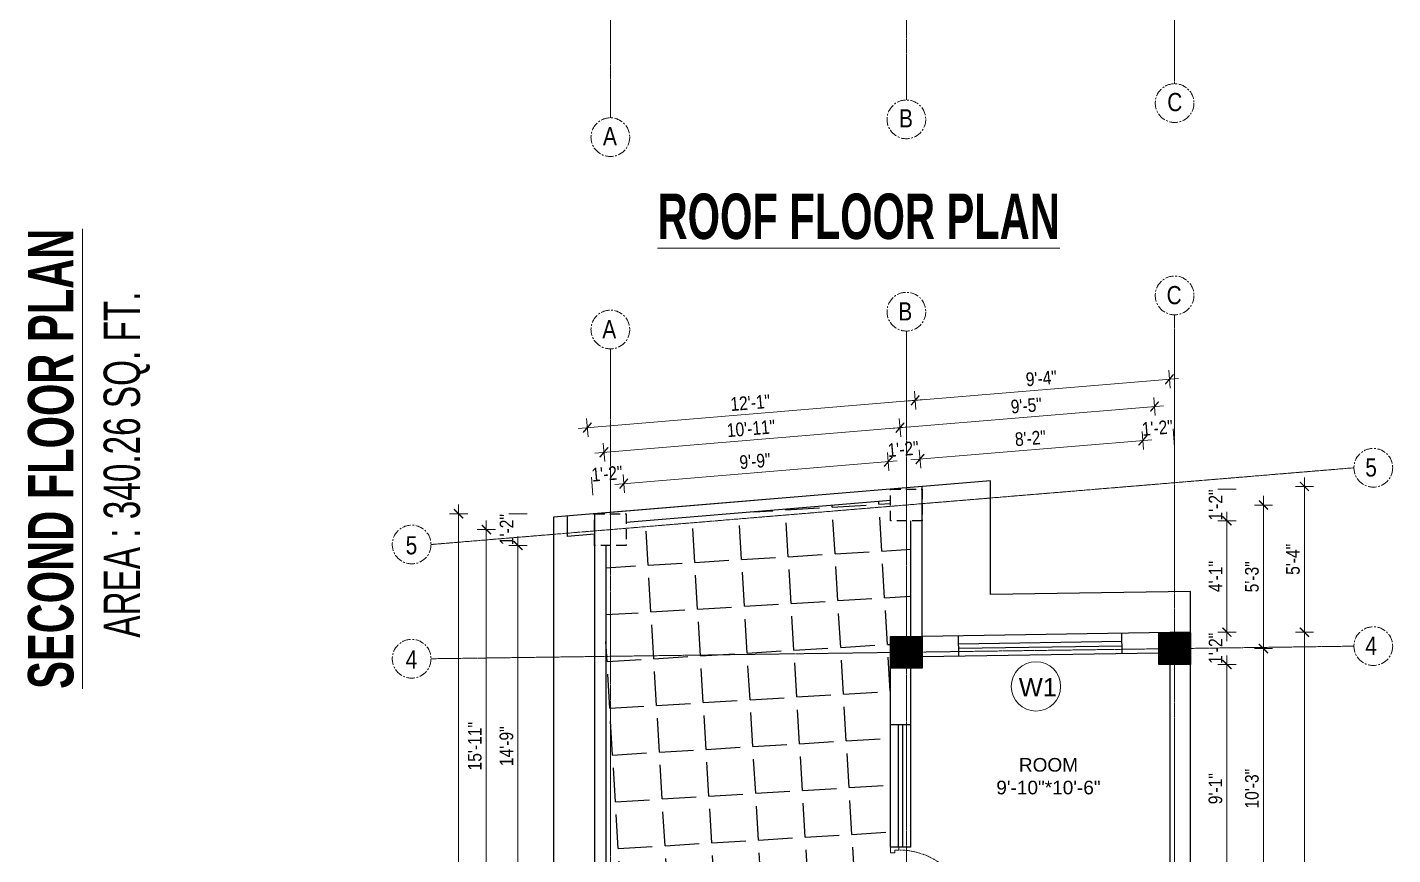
# Model space of a CAD drawing. Header units: inches. Extents: x -10117506 to -5032697, y -6529230 to -3253155.
# Drawn here: x -5059804 to -5059203, y -3255057 to -3254693 of the extents above; entities that cross this region are included whole.
import ezdxf

# ---------------------------------------------------------------- set-up
doc = ezdxf.new("R2010")
doc.units = ezdxf.units.IN
doc.header["$LTSCALE"] = 2
doc.header["$MEASUREMENT"] = 0
doc.header["$PDMODE"] = 34
doc.linetypes.add('CENTER', pattern=[2, 1.25, -0.25, 0.25, -0.25])
doc.linetypes.add('HIDDEN', pattern=[0.375, 0.25, -0.125])
doc.layers.get('0').update_dxf_attribs({"linetype": 'CONTINUOUS'})
doc.layers.get('DEFPOINTS').update_dxf_attribs({"color": 141, "linetype": 'CONTINUOUS'})
doc.layers.add('A-Hatch', color=7, linetype='CONTINUOUS')
for name, color, linetype, lineweight in [('Annotate-Lite.w', 177, 'CONTINUOUS', 9), ('Annotations-Bold.w', 177, 'CONTINUOUS', 13), ('DIM 1-100', 4, 'CONTINUOUS', 13), ('Door-Window.w', 4, 'CONTINUOUS', 15), ('TEXT', 181, 'CONTINUOUS', 25), ('Text-100.w', 254, 'CONTINUOUS', 9)]:
    doc.layers.add(name, color=color, linetype=linetype, lineweight=lineweight)
doc.styles.add('ARAIL', font='ARIALN.TTF')
doc.styles.add('Arial', font='arial.ttf', dxfattribs={"width": 0.8, "height": 12})
doc.styles.add('arial.', font='arial.ttf')
doc.styles.add('gaurav', font='arial.ttf')
doc.styles.get("Standard").update_dxf_attribs({"font": 'ARIALN.TTF'})
doc.dimstyles.new('1 by 96', dxfattribs={"dimtxt": 6, "dimasz": 4, "dimexe": 4, "dimexo": 4, "dimgap": 2, "dimtad": 1, "dimdec": 0, "dimzin": 0, "dimdsep": 46, "dimlunit": 4, "dimtxsty": 'Standard', "dimblk": 'ARCHTICK', "dimcen": 0, "dimdle": 4, "dimadec": 0, "dimazin": 0, "dimtfac": 1, "dimtdec": 0, "dimtix": 1, "dimtofl": 0, "dimtmove": 1, "dimatfit": 3, "dimldrblk": 'ARCHTICK', "dimfxl": 4, "dimfxlon": 1, "dimtolj": 1, "dimtzin": 0, "dimlwd": -1, "dimlwe": -1, "dimarcsym": 0})

# ---------------------------------------------------------------- blocks, each defined once
blk = doc.blocks.new('3-0')
at = {"ltscale": 3}
for p, q in [((11063.05, 10097.68), (11065.97, 10099.9)), ((11063.05, 10097.68), (11064.53, 10095.73)), ((11065.99, 10096.84), (11064.53, 10095.73)), ((11065.25, 10097.81), (11066.71, 10098.92)), ((11065.99, 10096.84), (11065.25, 10097.81)), ((11065.97, 10099.9), (11066.71, 10098.92)), ((11085.5, 10074.13), (11110.32, 10092.96)), ((11086.24, 10073.15), (11111.05, 10091.97)), ((11111.05, 10091.97), (11110.32, 10092.96)), ((11084.04, 10073.02), (11082.57, 10071.91)), ((11082.57, 10071.91), (11084.79, 10068.98)), ((11084.04, 10073.02), (11084.78, 10072.04)), ((11084.78, 10072.04), (11086.24, 10073.15)), ((11086.24, 10073.15), (11085.5, 10074.13)), ((11087.72, 10071.2), (11086.24, 10073.15)), ((11084.79, 10068.98), (11087.72, 10071.2))]:
    blk.add_line(p, q, dxfattribs=at)
at = {"layer": 'Door-Window.w', "color": 9, "linetype": 'HIDDEN', "lineweight": 18}
blk.add_arc((11085.5, 10074.13), 31.16, 37.1906, 127.14649, dxfattribs=at)
blk = doc.blocks.new('_ArchTick')
at = {"color": 0, "linetype": 'ByBlock', "const_width": 0.15}
blk.add_lwpolyline([(-0.5, -0.5), (0.5, 0.5)], dxfattribs=at)
blk = doc.blocks.new('*D1720')
at = {"layer": 'DEFPOINTS', "color": 0, "ltscale": 0.5, "transparency": 16777216}
for p in [(-5059557.55, -3254869.13), (-5059409.98, -3254895.03), (-5059554.4, -3254907.04)]:
    blk.add_point(p, dxfattribs=at)
at = {"layer": 'DIM 1-100', "color": 0, "ltscale": 0.5, "transparency": 16777216}
for p, q in [((-5059409.14, -3254856.79), (-5059561.54, -3254869.46)), ((-5059412.8, -3254861.11), (-5059413.46, -3254853.14)), ((-5059557.22, -3254873.11), (-5059557.88, -3254865.14))]:
    blk.add_line(p, q, dxfattribs=at)
at = {"layer": 'DIM 1-100', "color": 0, "ltscale": 0.5, "transparency": 16777216, "xscale": 4, "yscale": 4, "zscale": 4}
for p, rotation in [((-5059413.13, -3254857.12), 4.751526985374808), ((-5059557.55, -3254869.13), 184.7515269853748)]:
    blk.add_blockref('_ArchTick', p, dxfattribs=dict(at, rotation=rotation))
at = {"layer": 'DIM 1-100', "color": 0, "ltscale": 0.5, "transparency": 16777216, "insert": (-5059485.76, -3254858.13), "char_height": 6, "attachment_point": 5, "rotation": 4.75153}
blk.add_mtext('\\A1;12\'-1"', dxfattribs=at)
blk = doc.blocks.new('*D1721')
at = {"layer": 'DEFPOINTS', "color": 0, "ltscale": 0.5, "transparency": 16777216}
for p in [(-5059410.98, -3254882.95), (-5059423.98, -3254896.2), (-5059409.98, -3254895.03)]:
    blk.add_point(p, dxfattribs=at)
at = {"layer": 'DIM 1-100', "color": 0, "ltscale": 0.5, "transparency": 16777216}
for p, q in [((-5059424.65, -3254888.1), (-5059425.31, -3254880.13)), ((-5059410.65, -3254886.94), (-5059411.31, -3254878.96))]:
    blk.add_line(p, q, dxfattribs=at)
at = {"layer": 'DIM 1-100', "color": 0, "ltscale": 0.5, "transparency": 16777216, "insert": (-5059418.4, -3254878.54), "char_height": 6, "attachment_point": 5, "rotation": 4.75153}
blk.add_mtext('\\A1;1\'-2"', dxfattribs=at)
blk = doc.blocks.new('*D1722')
at = {"layer": 'DEFPOINTS', "color": 0, "ltscale": 0.5, "transparency": 16777216}
for p in [(-5059541.5, -3254893.8), (-5059423.98, -3254896.2), (-5059540.4, -3254907.04)]:
    blk.add_point(p, dxfattribs=at)
at = {"layer": 'DIM 1-100', "color": 0, "ltscale": 0.5, "transparency": 16777216}
for p, q in [((-5059424.65, -3254888.1), (-5059425.31, -3254880.13)), ((-5059421, -3254883.78), (-5059545.49, -3254894.13)), ((-5059541.17, -3254897.79), (-5059541.83, -3254889.81))]:
    blk.add_line(p, q, dxfattribs=at)
at = {"layer": 'DIM 1-100', "color": 0, "ltscale": 0.5, "transparency": 16777216, "xscale": 4, "yscale": 4, "zscale": 4}
for p, rotation in [((-5059424.98, -3254884.11), 4.7515269854593), ((-5059541.5, -3254893.8), 184.7515269854593)]:
    blk.add_blockref('_ArchTick', p, dxfattribs=dict(at, rotation=rotation))
at = {"layer": 'DIM 1-100', "color": 0, "ltscale": 0.5, "transparency": 16777216, "insert": (-5059483.66, -3254883.91), "char_height": 6, "attachment_point": 5, "rotation": 4.75153}
blk.add_mtext('\\A1;9\'-9"', dxfattribs=at)
blk = doc.blocks.new('*D1723')
at = {"layer": 'DEFPOINTS', "color": 0, "ltscale": 0.5, "transparency": 16777216}
for p in [(-5059555.41, -3254894.96), (-5059554.4, -3254907.04), (-5059540.4, -3254907.04)]:
    blk.add_point(p, dxfattribs=at)
at = {"layer": 'DIM 1-100', "color": 0, "ltscale": 0.5, "transparency": 16777216}
for p, q in [((-5059555.07, -3254898.94), (-5059555.74, -3254890.97)), ((-5059541.17, -3254897.79), (-5059541.83, -3254889.81))]:
    blk.add_line(p, q, dxfattribs=at)
at = {"layer": 'DIM 1-100', "color": 0, "ltscale": 0.5, "transparency": 16777216, "insert": (-5059548.87, -3254889.38), "char_height": 6, "attachment_point": 5, "rotation": 4.75153}
blk.add_mtext('\\A1;1\'-2"', dxfattribs=at)
blk = doc.blocks.new('*D1724')
at = {"layer": 'DEFPOINTS', "color": 0, "ltscale": 0.5, "transparency": 16777216}
for p in [(-5059419.81, -3254869.15), (-5059416.98, -3254903.2), (-5059547.4, -3254914.04)]:
    blk.add_point(p, dxfattribs=at)
at = {"layer": 'DIM 1-100', "color": 0, "ltscale": 0.5, "transparency": 16777216}
for p, q in [((-5059554.22, -3254880.32), (-5059415.82, -3254868.82)), ((-5059419.48, -3254873.13), (-5059420.14, -3254865.16)), ((-5059549.9, -3254883.98), (-5059550.56, -3254876))]:
    blk.add_line(p, q, dxfattribs=at)
at = {"layer": 'DIM 1-100', "color": 0, "ltscale": 0.5, "transparency": 16777216, "xscale": 4, "yscale": 4, "zscale": 4}
for p, rotation in [((-5059419.81, -3254869.15), 4.751526985461142), ((-5059550.23, -3254879.99), 184.7515269854611)]:
    blk.add_blockref('_ArchTick', p, dxfattribs=dict(at, rotation=rotation))
at = {"layer": 'DIM 1-100', "color": 0, "ltscale": 0.5, "transparency": 16777216, "insert": (-5059485.44, -3254869.52), "char_height": 6, "attachment_point": 5, "rotation": 4.75153}
blk.add_mtext('\\A1;10\'-11"', dxfattribs=at)
blk = doc.blocks.new('*D1725')
at = {"layer": 'DEFPOINTS', "color": 0, "ltscale": 0.5, "transparency": 16777216}
for p in [(-5059554.4, -3254907.04), (-5059588.11, -3254921.04), (-5059554.4, -3254921.04)]:
    blk.add_point(p, dxfattribs=at)
at = {"layer": 'DIM 1-100', "color": 0, "ltscale": 0.5, "transparency": 16777216}
for p, q in [((-5059584.11, -3254907.04), (-5059592.11, -3254907.04)), ((-5059584.11, -3254921.04), (-5059592.11, -3254921.04))]:
    blk.add_line(p, q, dxfattribs=at)
at = {"layer": 'DIM 1-100', "color": 0, "ltscale": 0.5, "transparency": 16777216, "insert": (-5059593.12, -3254914.04), "char_height": 6, "attachment_point": 5, "rotation": 90}
blk.add_mtext('\\A1;1\'-2"', dxfattribs=at)
blk = doc.blocks.new('*D1726')
at = {"layer": 'DEFPOINTS', "color": 0, "ltscale": 0.5, "transparency": 16777216}
for p in [(-5059554.4, -3254921.04), (-5059588.11, -3255097.83), (-5059554.4, -3255097.83)]:
    blk.add_point(p, dxfattribs=at)
at = {"layer": 'DIM 1-100', "color": 0, "ltscale": 0.5, "transparency": 16777216}
for p, q in [((-5059588.11, -3254917.04), (-5059588.11, -3255101.83)), ((-5059584.11, -3254921.04), (-5059592.11, -3254921.04)), ((-5059584.11, -3255097.83), (-5059592.11, -3255097.83))]:
    blk.add_line(p, q, dxfattribs=at)
at = {"layer": 'DIM 1-100', "color": 0, "ltscale": 0.5, "transparency": 16777216, "xscale": 4, "yscale": 4, "zscale": 4}
for p, rotation in [((-5059588.11, -3254921.04), 90), ((-5059588.11, -3255097.83), 270)]:
    blk.add_blockref('_ArchTick', p, dxfattribs=dict(at, rotation=rotation))
at = {"layer": 'DIM 1-100', "color": 0, "ltscale": 0.5, "transparency": 16777216, "insert": (-5059593.17, -3255009.43), "char_height": 6, "attachment_point": 5, "rotation": 90}
blk.add_mtext('\\A1;14\'-9"', dxfattribs=at)
blk = doc.blocks.new('*D1734')
at = {"layer": 'DEFPOINTS', "color": 0, "ltscale": 0.5, "transparency": 16777216}
for p in [(-5059602.04, -3254914.04), (-5059547.4, -3254914.04), (-5059547.4, -3255104.83)]:
    blk.add_point(p, dxfattribs=at)
at = {"layer": 'DIM 1-100', "color": 0, "ltscale": 0.5, "transparency": 16777216}
for p, q in [((-5059602.04, -3255108.83), (-5059602.04, -3254910.04)), ((-5059598.04, -3254914.04), (-5059606.04, -3254914.04)), ((-5059598.04, -3255104.83), (-5059606.04, -3255104.83))]:
    blk.add_line(p, q, dxfattribs=at)
at = {"layer": 'DIM 1-100', "color": 0, "ltscale": 0.5, "transparency": 16777216, "xscale": 4, "yscale": 4, "zscale": 4}
for p, rotation in [((-5059602.04, -3254914.04), 90), ((-5059602.04, -3255104.83), 270)]:
    blk.add_blockref('_ArchTick', p, dxfattribs=dict(at, rotation=rotation))
at = {"layer": 'DIM 1-100', "color": 0, "ltscale": 0.5, "transparency": 16777216, "insert": (-5059607.1, -3255009.43), "char_height": 6, "attachment_point": 5, "rotation": 90}
blk.add_mtext('\\A1;15\'-11"', dxfattribs=at)
blk = doc.blocks.new('*D1735')
at = {"layer": 'DEFPOINTS', "color": 0, "ltscale": 0.5, "transparency": 16777216}
for p in [(-5059554.4, -3254907.04), (-5059614.25, -3255341.09), (-5059554.4, -3255341.09)]:
    blk.add_point(p, dxfattribs=at)
at = {"layer": 'DIM 1-100', "color": 0, "ltscale": 0.5, "transparency": 16777216}
for p, q in [((-5059614.25, -3254903.04), (-5059614.25, -3255345.09)), ((-5059610.25, -3254907.04), (-5059618.25, -3254907.04)), ((-5059610.25, -3255341.09), (-5059618.25, -3255341.09))]:
    blk.add_line(p, q, dxfattribs=at)
at = {"layer": 'DIM 1-100', "color": 0, "ltscale": 0.5, "transparency": 16777216, "xscale": 4, "yscale": 4, "zscale": 4}
for p, rotation in [((-5059614.25, -3254907.04), 90), ((-5059614.25, -3255341.09), 270)]:
    blk.add_blockref('_ArchTick', p, dxfattribs=dict(at, rotation=rotation))
at = {"layer": 'DIM 1-100', "color": 0, "ltscale": 0.5, "transparency": 16777216, "insert": (-5059619.31, -3255124.06), "char_height": 6, "attachment_point": 5, "rotation": 90}
blk.add_mtext('\\A1;36\'-2"', dxfattribs=at)
blk = doc.blocks.new('*D1749')
at = {"layer": 'DEFPOINTS', "color": 0, "ltscale": 0.5, "transparency": 16777216}
for p in [(-5059291.82, -3254973.44), (-5059275.77, -3254973.44), (-5059291.82, -3255082.81)]:
    blk.add_point(p, dxfattribs=at)
at = {"layer": 'DIM 1-100', "color": 0, "ltscale": 0.5, "transparency": 16777216}
for p, q in [((-5059275.77, -3255086.81), (-5059275.77, -3254969.44)), ((-5059279.77, -3254973.44), (-5059271.77, -3254973.44)), ((-5059279.77, -3255082.81), (-5059271.77, -3255082.81))]:
    blk.add_line(p, q, dxfattribs=at)
at = {"layer": 'DIM 1-100', "color": 0, "ltscale": 0.5, "transparency": 16777216, "xscale": 4, "yscale": 4, "zscale": 4}
for p, rotation in [((-5059275.77, -3254973.44), 90), ((-5059275.77, -3255082.81), 270)]:
    blk.add_blockref('_ArchTick', p, dxfattribs=dict(at, rotation=rotation))
at = {"layer": 'DIM 1-100', "color": 0, "ltscale": 0.5, "transparency": 16777216, "insert": (-5059280.83, -3255028.13), "char_height": 6, "attachment_point": 5, "rotation": 90}
blk.add_mtext('\\A1;9\'-1"', dxfattribs=at)
blk = doc.blocks.new('*D1750')
at = {"layer": 'DEFPOINTS', "color": 0, "ltscale": 0.5, "transparency": 16777216}
for p in [(-5059292.04, -3254959.23), (-5059275.77, -3254959.23), (-5059291.82, -3254973.44)]:
    blk.add_point(p, dxfattribs=at)
at = {"layer": 'DIM 1-100', "color": 0, "ltscale": 0.5, "transparency": 16777216}
for p, q in [((-5059279.77, -3254959.23), (-5059271.77, -3254959.23)), ((-5059279.77, -3254973.44), (-5059271.77, -3254973.44))]:
    blk.add_line(p, q, dxfattribs=at)
at = {"layer": 'DIM 1-100', "color": 0, "ltscale": 0.5, "transparency": 16777216, "insert": (-5059280.78, -3254966.33), "char_height": 6, "attachment_point": 5, "rotation": 90}
blk.add_mtext('\\A1;1\'-2"', dxfattribs=at)
blk = doc.blocks.new('*D1751')
at = {"layer": 'DEFPOINTS', "color": 0, "ltscale": 0.5, "transparency": 16777216}
for p in [(-5059409.98, -3254910.2), (-5059275.77, -3254910.2), (-5059292.04, -3254959.23)]:
    blk.add_point(p, dxfattribs=at)
at = {"layer": 'DIM 1-100', "color": 0, "ltscale": 0.5, "transparency": 16777216}
for p, q in [((-5059279.77, -3254910.2), (-5059271.77, -3254910.2)), ((-5059275.77, -3254963.23), (-5059275.77, -3254906.2)), ((-5059279.77, -3254959.23), (-5059271.77, -3254959.23))]:
    blk.add_line(p, q, dxfattribs=at)
at = {"layer": 'DIM 1-100', "color": 0, "ltscale": 0.5, "transparency": 16777216, "xscale": 4, "yscale": 4, "zscale": 4}
for p, rotation in [((-5059275.77, -3254910.2), 90), ((-5059275.77, -3254959.23), 270)]:
    blk.add_blockref('_ArchTick', p, dxfattribs=dict(at, rotation=rotation))
at = {"layer": 'DIM 1-100', "color": 0, "ltscale": 0.5, "transparency": 16777216, "insert": (-5059280.78, -3254934.71), "char_height": 6, "attachment_point": 5, "rotation": 90}
blk.add_mtext('\\A1;4\'-1"', dxfattribs=at)
blk = doc.blocks.new('*D1752')
at = {"layer": 'DEFPOINTS', "color": 0, "ltscale": 0.5, "transparency": 16777216}
for p in [(-5059409.98, -3254896.2), (-5059275.77, -3254896.2), (-5059409.98, -3254910.2)]:
    blk.add_point(p, dxfattribs=at)
at = {"layer": 'DIM 1-100', "color": 0, "ltscale": 0.5, "transparency": 16777216}
for p, q in [((-5059279.77, -3254896.2), (-5059271.77, -3254896.2)), ((-5059279.77, -3254910.2), (-5059271.77, -3254910.2))]:
    blk.add_line(p, q, dxfattribs=at)
at = {"layer": 'DIM 1-100', "color": 0, "ltscale": 0.5, "transparency": 16777216, "insert": (-5059280.78, -3254903.2), "char_height": 6, "attachment_point": 5, "rotation": 90}
blk.add_mtext('\\A1;1\'-2"', dxfattribs=at)
blk = doc.blocks.new('*D1755')
at = {"layer": 'DEFPOINTS', "color": 0, "ltscale": 0.5, "transparency": 16777216}
for p in [(-5059298.82, -3254966.44), (-5059259.69, -3254966.44), (-5059298.83, -3255089.81)]:
    blk.add_point(p, dxfattribs=at)
at = {"layer": 'DIM 1-100', "color": 0, "ltscale": 0.5, "transparency": 16777216}
for p, q in [((-5059259.69, -3255093.81), (-5059259.69, -3254962.44)), ((-5059263.69, -3254966.44), (-5059255.69, -3254966.44)), ((-5059263.69, -3255089.81), (-5059255.69, -3255089.81))]:
    blk.add_line(p, q, dxfattribs=at)
at = {"layer": 'DIM 1-100', "color": 0, "ltscale": 0.5, "transparency": 16777216, "xscale": 4, "yscale": 4, "zscale": 4}
for p, rotation in [((-5059259.69, -3254966.44), 90), ((-5059259.69, -3255089.81), 270)]:
    blk.add_blockref('_ArchTick', p, dxfattribs=dict(at, rotation=rotation))
at = {"layer": 'DIM 1-100', "color": 0, "ltscale": 0.5, "transparency": 16777216, "insert": (-5059264.75, -3255028.13), "char_height": 6, "attachment_point": 5, "rotation": 90}
blk.add_mtext('\\A1;10\'-3"', dxfattribs=at)
blk = doc.blocks.new('*D1756')
at = {"layer": 'DEFPOINTS', "color": 0, "ltscale": 0.5, "transparency": 16777216}
for p in [(-5059416.98, -3254903.2), (-5059259.69, -3254903.2), (-5059298.82, -3254966.44)]:
    blk.add_point(p, dxfattribs=at)
at = {"layer": 'DIM 1-100', "color": 0, "ltscale": 0.5, "transparency": 16777216}
for p, q in [((-5059259.69, -3254970.44), (-5059259.69, -3254899.2)), ((-5059263.69, -3254903.2), (-5059255.69, -3254903.2)), ((-5059263.69, -3254966.44), (-5059255.69, -3254966.44))]:
    blk.add_line(p, q, dxfattribs=at)
at = {"layer": 'DIM 1-100', "color": 0, "ltscale": 0.5, "transparency": 16777216, "xscale": 4, "yscale": 4, "zscale": 4}
for p, rotation in [((-5059259.69, -3254903.2), 90), ((-5059259.69, -3254966.44), 270)]:
    blk.add_blockref('_ArchTick', p, dxfattribs=dict(at, rotation=rotation))
at = {"layer": 'DIM 1-100', "color": 0, "ltscale": 0.5, "transparency": 16777216, "insert": (-5059264.75, -3254934.82), "char_height": 6, "attachment_point": 5, "rotation": 90}
blk.add_mtext('\\A1;5\'-3"', dxfattribs=at)
blk = doc.blocks.new('*D1757')
at = {"layer": 'DEFPOINTS', "color": 0, "ltscale": 0.5, "transparency": 16777216}
for p in [(-5059291.82, -3254959.22), (-5059241.62, -3254959.22), (-5059291.82, -3255325.23)]:
    blk.add_point(p, dxfattribs=at)
at = {"layer": 'DIM 1-100', "color": 0, "ltscale": 0.5, "transparency": 16777216}
for p, q in [((-5059245.62, -3254959.22), (-5059237.62, -3254959.22)), ((-5059241.62, -3255329.23), (-5059241.62, -3254955.22)), ((-5059245.62, -3255325.23), (-5059237.62, -3255325.23))]:
    blk.add_line(p, q, dxfattribs=at)
at = {"layer": 'DIM 1-100', "color": 0, "ltscale": 0.5, "transparency": 16777216, "xscale": 4, "yscale": 4, "zscale": 4}
for p, rotation in [((-5059241.62, -3254959.22), 90), ((-5059241.62, -3255325.23), 270)]:
    blk.add_blockref('_ArchTick', p, dxfattribs=dict(at, rotation=rotation))
at = {"layer": 'DIM 1-100', "color": 0, "ltscale": 0.5, "transparency": 16777216, "insert": (-5059246.68, -3255142.23), "char_height": 6, "attachment_point": 5, "rotation": 90}
blk.add_mtext('\\A1;30\'-6"', dxfattribs=at)
blk = doc.blocks.new('*D1758')
at = {"layer": 'DEFPOINTS', "color": 0, "ltscale": 0.5, "transparency": 16777216}
for p in [(-5059409.98, -3254895.03), (-5059241.62, -3254895.03), (-5059291.82, -3254959.22)]:
    blk.add_point(p, dxfattribs=at)
at = {"layer": 'DIM 1-100', "color": 0, "ltscale": 0.5, "transparency": 16777216}
for p, q in [((-5059241.62, -3254963.22), (-5059241.62, -3254891.03)), ((-5059245.62, -3254895.03), (-5059237.62, -3254895.03)), ((-5059245.62, -3254959.22), (-5059237.62, -3254959.22))]:
    blk.add_line(p, q, dxfattribs=at)
at = {"layer": 'DIM 1-100', "color": 0, "ltscale": 0.5, "transparency": 16777216, "xscale": 4, "yscale": 4, "zscale": 4}
for p, rotation in [((-5059241.62, -3254895.03), 90), ((-5059241.62, -3254959.22), 270)]:
    blk.add_blockref('_ArchTick', p, dxfattribs=dict(at, rotation=rotation))
at = {"layer": 'DIM 1-100', "color": 0, "ltscale": 0.5, "transparency": 16777216, "insert": (-5059246.67, -3254927.13), "char_height": 6, "attachment_point": 5, "rotation": 90}
blk.add_mtext('\\A1;5\'-4"', dxfattribs=at)
blk = doc.blocks.new('*D1759')
at = {"layer": 'DEFPOINTS', "color": 0, "ltscale": 0.5, "transparency": 16777216}
for p in [(-5059312.85, -3254874.79), (-5059409.98, -3254895.03), (-5059305.82, -3254959.44)]:
    blk.add_point(p, dxfattribs=at)
at = {"layer": 'DIM 1-100', "color": 0, "ltscale": 0.5, "transparency": 16777216}
for p, q in [((-5059414.97, -3254883.28), (-5059308.87, -3254874.46)), ((-5059312.52, -3254878.78), (-5059313.18, -3254870.81)), ((-5059410.65, -3254886.94), (-5059411.31, -3254878.96))]:
    blk.add_line(p, q, dxfattribs=at)
at = {"layer": 'DIM 1-100', "color": 0, "ltscale": 0.5, "transparency": 16777216, "xscale": 4, "yscale": 4, "zscale": 4}
for p, rotation in [((-5059312.85, -3254874.79), 4.751526985459336), ((-5059410.98, -3254882.95), 184.7515269854593)]:
    blk.add_blockref('_ArchTick', p, dxfattribs=dict(at, rotation=rotation))
at = {"layer": 'DIM 1-100', "color": 0, "ltscale": 0.5, "transparency": 16777216, "insert": (-5059362.34, -3254873.83), "char_height": 6, "attachment_point": 5, "rotation": 4.75153}
blk.add_mtext('\\A1;8\'-2"', dxfattribs=at)
blk = doc.blocks.new('*D1760')
at = {"layer": 'DEFPOINTS', "color": 0, "ltscale": 0.5, "transparency": 16777216}
for p in [(-5059299.15, -3254873.66), (-5059305.82, -3254959.44), (-5059292.04, -3254959.23)]:
    blk.add_point(p, dxfattribs=at)
at = {"layer": 'DIM 1-100', "color": 0, "ltscale": 0.5, "transparency": 16777216}
for p, q in [((-5059298.82, -3254877.64), (-5059299.48, -3254869.67)), ((-5059312.52, -3254878.78), (-5059313.18, -3254870.81))]:
    blk.add_line(p, q, dxfattribs=at)
at = {"layer": 'DIM 1-100', "color": 0, "ltscale": 0.5, "transparency": 16777216, "insert": (-5059306.42, -3254869.23), "char_height": 6, "attachment_point": 5, "rotation": 4.75153}
blk.add_mtext('\\A1;1\'-2"', dxfattribs=at)
blk = doc.blocks.new('*D1761')
at = {"layer": 'DEFPOINTS', "color": 0, "ltscale": 0.5, "transparency": 16777216}
for p in [(-5059307.68, -3254859.83), (-5059416.98, -3254903.2), (-5059298.82, -3254966.44)]:
    blk.add_point(p, dxfattribs=at)
at = {"layer": 'DIM 1-100', "color": 0, "ltscale": 0.5, "transparency": 16777216}
for p, q in [((-5059307.35, -3254863.81), (-5059308.01, -3254855.84)), ((-5059423.79, -3254869.48), (-5059303.69, -3254859.5)), ((-5059419.48, -3254873.13), (-5059420.14, -3254865.16))]:
    blk.add_line(p, q, dxfattribs=at)
at = {"layer": 'DIM 1-100', "color": 0, "ltscale": 0.5, "transparency": 16777216, "xscale": 4, "yscale": 4, "zscale": 4}
for p, rotation in [((-5059307.68, -3254859.83), 4.751526985459336), ((-5059419.81, -3254869.15), 184.7515269854593)]:
    blk.add_blockref('_ArchTick', p, dxfattribs=dict(at, rotation=rotation))
at = {"layer": 'DIM 1-100', "color": 0, "ltscale": 0.5, "transparency": 16777216, "insert": (-5059364.16, -3254859.44), "char_height": 6, "attachment_point": 5, "rotation": 4.75153}
blk.add_mtext('\\A1;9\'-5"', dxfattribs=at)
blk = doc.blocks.new('*D1762')
at = {"layer": 'DEFPOINTS', "color": 0, "ltscale": 0.5, "transparency": 16777216}
for p in [(-5059301.1, -3254847.81), (-5059409.98, -3254895.03), (-5059291.82, -3254959.44)]:
    blk.add_point(p, dxfattribs=at)
at = {"layer": 'DIM 1-100', "color": 0, "ltscale": 0.5, "transparency": 16777216}
for p, q in [((-5059300.76, -3254851.8), (-5059301.43, -3254843.82)), ((-5059417.11, -3254857.45), (-5059297.11, -3254847.48)), ((-5059412.8, -3254861.11), (-5059413.46, -3254853.14))]:
    blk.add_line(p, q, dxfattribs=at)
at = {"layer": 'DIM 1-100', "color": 0, "ltscale": 0.5, "transparency": 16777216, "xscale": 4, "yscale": 4, "zscale": 4}
for p, rotation in [((-5059301.1, -3254847.81), 4.751526985380903), ((-5059413.13, -3254857.12), 184.7515269853809)]:
    blk.add_blockref('_ArchTick', p, dxfattribs=dict(at, rotation=rotation))
at = {"layer": 'DIM 1-100', "color": 0, "ltscale": 0.5, "transparency": 16777216, "insert": (-5059357.53, -3254847.42), "char_height": 6, "attachment_point": 5, "rotation": 4.75153}
blk.add_mtext('\\A1;9\'-4"', dxfattribs=at)

msp = doc.modelspace()

# ---------------------------------------------------------------- hatches: boundary and pattern name
at = {"layer": 'A-Hatch', "ltscale": 0.5}
h = msp.add_hatch(dxfattribs=at)
h.set_pattern_fill('ANGLE', color=256, scale=75, angle=3.45713)
h.set_pattern_definition([(3.45713447, (-10820.933, 691.048), (-1.243724074, 20.587466465), [15, -5.625]), (93.45713447, (-10820.933, 691.048), (-20.587466465, -1.243724074), [15, -5.625])])
edge = h.paths.add_edge_path()
edge.add_line((-5059423.98, -3254961.05), (-5059414.98, -3254961.05))
edge.add_line((-5059414.98, -3254961.05), (-5059414.98, -3254910.2))
edge.add_line((-5059414.98, -3254910.2), (-5059423.98, -3254910.2))
edge.add_line((-5059423.98, -3254910.2), (-5059423.98, -3254901.21))
edge.add_line((-5059423.98, -3254901.21), (-5059540.4, -3254910.89))
edge.add_line((-5059540.4, -3254910.89), (-5059540.4, -3254921.04))
edge.add_line((-5059540.4, -3254921.04), (-5059549.4, -3254921.04))
edge.add_line((-5059549.4, -3254921.04), (-5059549.4, -3255097.83))
edge.add_line((-5059549.4, -3255097.83), (-5059540.4, -3255097.83))
edge.add_line((-5059540.4, -3255097.83), (-5059540.4, -3255111.83))
edge.add_line((-5059540.4, -3255111.83), (-5059549.4, -3255111.83))
edge.add_line((-5059549.4, -3255111.83), (-5059549.4, -3255233.08))
edge.add_line((-5059549.4, -3255233.08), (-5059540.4, -3255233.08))
edge.add_line((-5059540.4, -3255233.08), (-5059540.4, -3255247.08))
edge.add_line((-5059540.4, -3255247.08), (-5059549.4, -3255247.08))
edge.add_line((-5059549.4, -3255247.08), (-5059549.4, -3255326.24))
edge.add_line((-5059549.4, -3255326.24), (-5059540.4, -3255326.24))
edge.add_line((-5059540.4, -3255326.24), (-5059540.4, -3255335.24))
edge.add_line((-5059540.4, -3255335.24), (-5059423.98, -3255328.23))
edge.add_line((-5059423.98, -3255328.23), (-5059423.98, -3255318.4))
edge.add_line((-5059423.98, -3255318.4), (-5059423.98, -3255315.94))
edge.add_line((-5059423.98, -3255315.94), (-5059449.78, -3255315.93))
edge.add_line((-5059449.78, -3255315.93), (-5059449.8, -3255314.7))
edge.add_ellipse((-5059418.65, -3255314.72), major_axis=(24.85, 18.79), ratio=1, start_angle=62.76305, end_angle=142.87499, ccw=False)
edge.add_line((-5059423.98, -3255284.03), (-5059423.98, -3255107.62))
edge.add_line((-5059423.98, -3255107.62), (-5059423.98, -3255107.62))
edge.add_line((-5059423.98, -3255107.62), (-5059423.98, -3255103.95))
edge.add_line((-5059423.98, -3255103.95), (-5059423.98, -3255089.95))
edge.add_line((-5059423.98, -3255089.95), (-5059423.98, -3255086.28))
edge.add_line((-5059423.98, -3255086.28), (-5059423.98, -3254961.05))
h.paths.add_polyline_path([(-5059507.66, -3255149.05), (-5059464.61, -3255149.05), (-5059464.61, -3255126.58), (-5059507.66, -3255126.58)], flags=24)
h = msp.add_hatch(dxfattribs=at)
h.set_pattern_fill('ANSI31', color=256)
h.set_pattern_definition([(45, (31997.89709, 3426.25548), (-0.0883883476483, 0.0883883476483), [])])
h.paths.add_polyline_path([(-5059291.82, -3254959.44), (-5059305.82, -3254959.44), (-5059305.82, -3254973.44), (-5059291.82, -3254973.44)])
h = msp.add_hatch(dxfattribs=at)
h.set_pattern_fill('ANSI31', color=256)
h.set_pattern_definition([(45, (31879.73575, 3424.64354), (-0.0883883476483, 0.0883883476483), [])])
h.paths.add_polyline_path([(-5059409.98, -3254961.05), (-5059423.98, -3254961.05), (-5059423.98, -3254975.05), (-5059409.98, -3254975.05)])

# ---------------------------------------------------------------- linework, layer by layer
at = {"ltscale": 0.5}
for p, q in [((-5059379.98, -3254892.54), (-5059572.4, -3254908.53)), ((-5059379.98, -3254942.59), (-5059379.98, -3254892.54)), ((-5059409.98, -3254895.03), (-5059554.4, -3254907.04)), ((-5059409.98, -3254961.05), (-5059409.98, -3254895.03)), ((-5059423.98, -3254901.21), (-5059540.4, -3254910.89)), ((-5059572.4, -3254908.53), (-5059572.4, -3255360.21)), ((-5059566.4, -3254908.04), (-5059566.4, -3254917.07)), ((-5059554.4, -3254907.04), (-5059554.4, -3255341.09)), ((-5059414.98, -3254961.05), (-5059414.98, -3254910.2)), ((-5059554.4, -3254916.07), (-5059566.4, -3254917.07)), ((-5059549.4, -3254921.04), (-5059549.4, -3255097.83)), ((-5059291.82, -3254941.22), (-5059379.98, -3254942.59)), ((-5059291.82, -3254959.22), (-5059291.82, -3254941.22)), ((-5059291.82, -3254959.22), (-5059409.98, -3254961.05)), ((-5059321.9, -3254968.69), (-5059322.04, -3254959.69)), ((-5059300.82, -3254959.44), (-5059300.82, -3254959.22)), ((-5059291.82, -3255325.23), (-5059291.82, -3254959.22)), ((-5059393.89, -3254969.81), (-5059394.03, -3254960.81)), ((-5059393.98, -3254964.31), (-5059321.99, -3254963.19)), ((-5059393.95, -3254966.31), (-5059321.96, -3254965.19)), ((-5059305.82, -3254968.44), (-5059409.98, -3254970.05)), ((-5059291.68, -3254968.22), (-5059291.82, -3254968.23)), ((-5059423.98, -3255053.95), (-5059423.98, -3254975.05)), ((-5059414.98, -3255053.95), (-5059414.98, -3254975.05)), ((-5059300.82, -3255082.81), (-5059300.82, -3254973.44)), ((-5059414.98, -3254999.95), (-5059423.98, -3254999.95)), ((-5059420.48, -3255053.95), (-5059420.48, -3254999.95)), ((-5059418.48, -3255053.95), (-5059418.48, -3254999.95)), ((-5059414.98, -3255053.95), (-5059423.98, -3255053.95))]:
    msp.add_line(p, q, dxfattribs=at)
at = {"linetype": 'HIDDEN', "ltscale": 9}
for points in [[(-5059423.98, -3254896.2), (-5059409.98, -3254896.2), (-5059409.98, -3254910.2), (-5059423.98, -3254910.2)], [(-5059554.4, -3254907.04), (-5059540.4, -3254907.04), (-5059540.4, -3254921.04), (-5059554.4, -3254921.04)]]:
    msp.add_lwpolyline(points, close=True, dxfattribs=at)
at = {"ltscale": 0.5}
for points in [[(-5059305.82, -3254959.44), (-5059291.82, -3254959.44), (-5059291.82, -3254973.44), (-5059305.82, -3254973.44)], [(-5059423.98, -3254961.05), (-5059409.98, -3254961.05), (-5059409.98, -3254975.05), (-5059423.98, -3254975.05)]]:
    msp.add_lwpolyline(points, close=True, dxfattribs=at)
at = {"layer": 'Annotate-Lite.w', "ltscale": 0.005}
msp.add_circle((-5059359.9, -3254983.07), 10.86, dxfattribs=at)
at = {"layer": 'Annotations-Bold.w', "linetype": 'CENTER', "ltscale": 0.3}
for p, q in [((-5059298.82, -3254717.67), (-5059298.82, -3254139.46)), ((-5059416.98, -3254724.84), (-5059416.98, -3254146.63)), ((-5059547.4, -3254732.69), (-5059547.4, -3254154.48)), ((-5059298.82, -3255397.65), (-5059298.82, -3254819.44)), ((-5059416.98, -3255404.82), (-5059416.98, -3254826.61)), ((-5059547.4, -3255412.67), (-5059547.4, -3254834.46)), ((-5059626.4, -3254920.6), (-5059219.82, -3254886.81)), ((-5059626.4, -3254970.91), (-5059219.82, -3254965.36))]:
    msp.add_line(p, q, dxfattribs=at)
at = {"layer": 'Annotations-Bold.w', "linetype": 'CENTER', "ltscale": 1.5}
for centre in [(-5059298.82, -3254726.21), (-5059416.98, -3254733.38), (-5059547.4, -3254741.22), (-5059298.82, -3254810.9), (-5059416.98, -3254818.07), (-5059547.4, -3254825.92), (-5059211.28, -3254886.81), (-5059634.94, -3254920.6), (-5059211.28, -3254965.36), (-5059634.94, -3254970.91)]:
    msp.add_circle(centre, 8.53, dxfattribs=at)

# ---------------------------------------------------------------- block references
at = {"layer": 'Door-Window.w', "linetype": 'ByBlock', "xscale": 0.9997910043702507, "yscale": 0.9997910037636757, "zscale": 0.9997910039624012, "rotation": 322.8475757291008}
msp.add_blockref('3-0', (-5074336.83, -3256420.45), dxfattribs=at)

# ---------------------------------------------------------------- texts
at = {"layer": 'Annotate-Lite.w', "ltscale": 0.005, "insert": (-5059367.45, -3254979.42), "char_height": 8, "attachment_point": 1, "style": 'gaurav'}
msp.add_mtext_dynamic_manual_height_columns('W1', width=8, gutter_width=100, heights=[0], dxfattribs=at)
at = {"layer": 'Annotations-Bold.w', "linetype": 'CENTER', "ltscale": 1.5, "char_height": 8, "attachment_point": 1, "style": 'ARAIL'}
for s, insert in [('C', (-5059302.05, -3254721.75)), ('B', (-5059420.21, -3254728.92)), ('A', (-5059550.64, -3254736.76)), ('C', (-5059302.35, -3254806.77)), ('B', (-5059420.51, -3254813.94)), ('A', (-5059550.94, -3254821.78)), ('5', (-5059214.82, -3254882.67)), ('5', (-5059637.58, -3254916.93)), ('4', (-5059214.82, -3254961.23)), ('4', (-5059637.58, -3254967.24))]:
    msp.add_mtext_dynamic_manual_height_columns(s, width=6.5393, gutter_width=100, heights=[0], dxfattribs=dict(at, insert=insert))
at = {"layer": 'TEXT', "lineweight": -2, "insert": (-5059354.4, -3255022.66), "char_height": 6, "attachment_point": 5, "style": 'arial.'}
msp.add_mtext_dynamic_manual_height_columns('ROOM\\P9\'-10"*10\'-6"', width=45.7314, gutter_width=30, heights=[0], dxfattribs=at)
at = {"layer": 'Text-100.w', "insert": (-5059438, -3254766.06), "char_height": 20, "width": 213.0041, "attachment_point": 2, "style": 'Arial'}
msp.add_mtext('\\A1;{\\fArial Narrow|b1|i0|c0|p34;\\LROOF FLOOR PLAN}', dxfattribs=at)
at = {"layer": 'Text-100.w', "insert": (-5059803.96, -3254885.4), "char_height": 20, "width": 253.2202, "attachment_point": 2, "rotation": 90, "style": 'Arial'}
msp.add_mtext('\\A1;{\\fArial Narrow|b1|i0|c0|p34;\\L SECOND FLOOR PLAN\\P\\fArial Narrow|b0|i0|c0|p34;\\H0.8x;\\lAREA : 340.26 SQ. FT.\\H1.02306x; }', dxfattribs=at)

# ---------------------------------------------------------------- dimensions: what is measured, and where the dimension line sits
at = {"layer": 'DIM 1-100', "ltscale": 0.5}
for base, p1, p2, angle, picture, middle in [((-5059301.1, -3254847.81), (-5059409.98, -3254895.03), (-5059291.82, -3254959.44), 4.75153, '*D1762', (-5059357.53, -3254847.42)), ((-5059307.68, -3254859.83), (-5059416.98, -3254903.2), (-5059298.82, -3254966.44), 184.75153, '*D1761', (-5059364.16, -3254859.44)), ((-5059312.85, -3254874.79), (-5059409.98, -3254895.03), (-5059305.82, -3254959.44), 184.75153, '*D1759', (-5059362.34, -3254873.83)), ((-5059299.15, -3254873.66), (-5059305.82, -3254959.44), (-5059292.04, -3254959.23), 184.75153, '*D1760', (-5059306.42, -3254869.23)), ((-5059410.98, -3254882.95), (-5059423.98, -3254896.2), (-5059409.98, -3254895.03), 184.75153, '*D1721', (-5059418.4, -3254878.54)), ((-5059541.5, -3254893.8), (-5059423.98, -3254896.2), (-5059540.4, -3254907.04), 184.75153, '*D1722', (-5059483.66, -3254883.91)), ((-5059555.41, -3254894.96), (-5059540.4, -3254907.04), (-5059554.4, -3254907.04), 184.75153, '*D1723', (-5059548.87, -3254889.38)), ((-5059241.62, -3254895.03), (-5059291.82, -3254959.22), (-5059409.98, -3254895.03), 90, '*D1758', (-5059246.67, -3254927.13)), ((-5059259.69, -3254903.2), (-5059298.82, -3254966.44), (-5059416.98, -3254903.2), 90, '*D1756', (-5059264.75, -3254934.82)), ((-5059275.77, -3254896.2), (-5059409.98, -3254910.2), (-5059409.98, -3254896.2), 90, '*D1752', (-5059280.78, -3254903.2)), ((-5059614.25, -3255341.09), (-5059554.4, -3254907.04), (-5059554.4, -3255341.09), 90, '*D1735', (-5059619.31, -3255124.06)), ((-5059588.11, -3254921.04), (-5059554.4, -3254907.04), (-5059554.4, -3254921.04), 90, '*D1725', (-5059593.12, -3254914.04)), ((-5059602.04, -3254914.04), (-5059547.4, -3255104.83), (-5059547.4, -3254914.04), 90, '*D1734', (-5059607.1, -3255009.43)), ((-5059275.77, -3254910.2), (-5059292.04, -3254959.23), (-5059409.98, -3254910.2), 90, '*D1751', (-5059280.78, -3254934.71)), ((-5059588.11, -3255097.83), (-5059554.4, -3254921.04), (-5059554.4, -3255097.83), 90, '*D1726', (-5059593.17, -3255009.43)), ((-5059275.77, -3254959.23), (-5059291.82, -3254973.44), (-5059292.04, -3254959.23), 90, '*D1750', (-5059280.78, -3254966.33)), ((-5059241.62, -3254959.22), (-5059291.82, -3255325.23), (-5059291.82, -3254959.22), 90, '*D1757', (-5059246.68, -3255142.23)), ((-5059259.69, -3254966.44), (-5059298.83, -3255089.81), (-5059298.82, -3254966.44), 90, '*D1755', (-5059264.75, -3255028.13)), ((-5059275.77, -3254973.44), (-5059291.82, -3255082.81), (-5059291.82, -3254973.44), 90, '*D1749', (-5059280.83, -3255028.13))]:
    dim = msp.add_linear_dim(base=base, p1=p1, p2=p2, angle=angle, dimstyle='1 by 96', dxfattribs=at)
    dim.commit()
    dim.dimension.update_dxf_attribs({"geometry": picture, "text_midpoint": middle})
for p1, p2, distance, picture, middle in [((-5059409.98, -3254895.03), (-5059554.4, -3254907.04), -38.04, '*D1720', (-5059485.76, -3254858.13)), ((-5059547.4, -3254914.04), (-5059416.98, -3254903.2), 34.17, '*D1724', (-5059485.44, -3254869.52))]:
    dim = msp.add_aligned_dim(p1=p1, p2=p2, distance=distance, dimstyle='1 by 96', dxfattribs=at)
    dim.commit()
    dim.dimension.update_dxf_attribs({"geometry": picture, "text_midpoint": middle})

doc.saveas('drawing.dxf')
